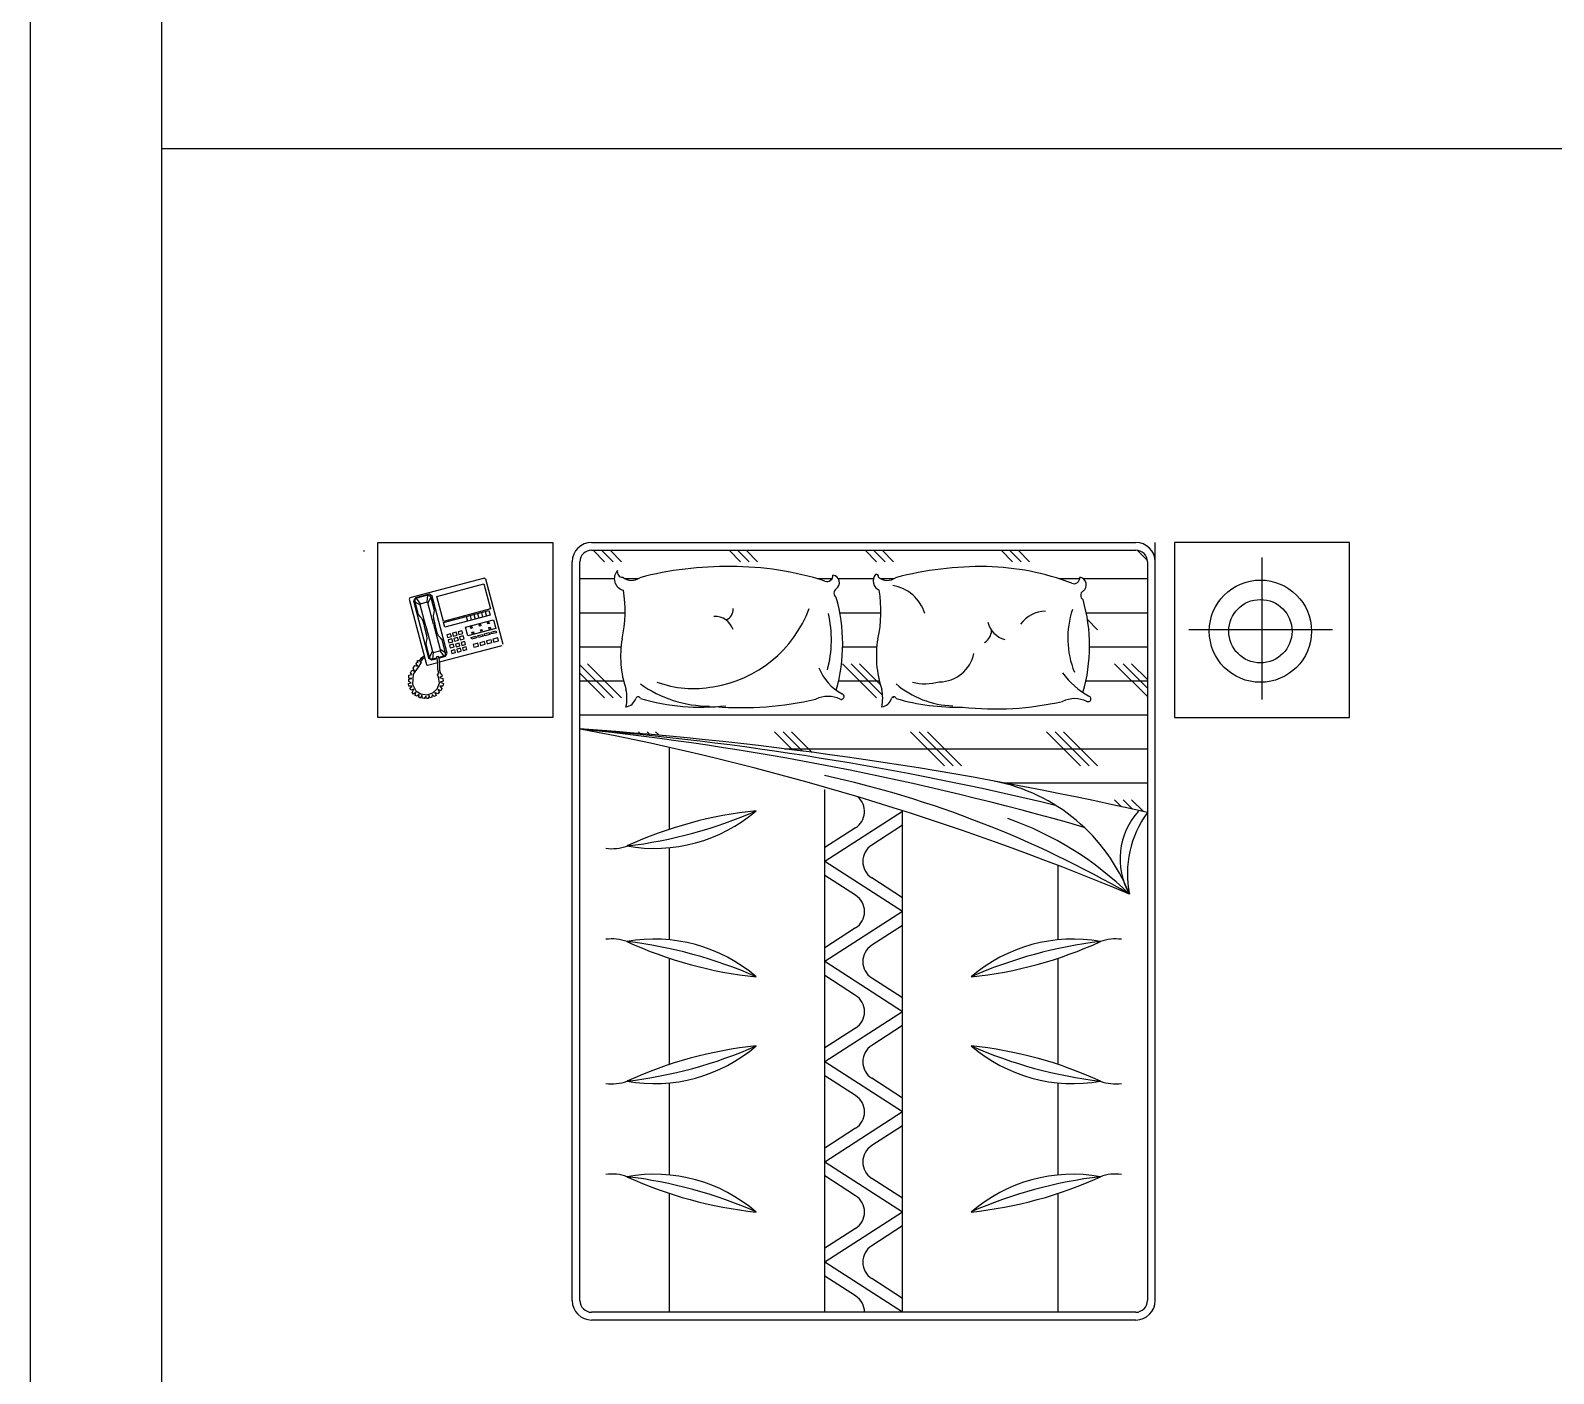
# Model space of a CAD drawing. Header units: inches. Extents: x 8.1 to 50.6, y 12.7 to 37.5.
# Drawn here: x 29.55 to 33.469, y 18.29 to 21.744 of the extents above; entities that cross this region are included whole.
import ezdxf

# ---------------------------------------------------------------- set-up
doc = ezdxf.new("R2010")
doc.units = ezdxf.units.IN
doc.header["$MEASUREMENT"] = 0
for name, color, linetype in [('02', 2, 'Continuous'), ('1', 1, 'Continuous'), ('kadrbm', 4, 'Continuous')]:
    doc.layers.add(name, color=color, linetype=linetype)

# ---------------------------------------------------------------- blocks, each defined once
blk = doc.blocks.new('kadrbm')
at = {"layer": 'kadrbm', "color": 4}
blk.add_lwpolyline([(0, 0), (0, 24.7972), (21, 24.7972), (21, 0), (0, 0)], close=True, dxfattribs=at)
blk.add_lwpolyline([(20.6631, 0.3257), (20.6631, 24.4603), (0.3369, 24.4603), (0.3369, 0.3257), (20.6631, 0.3257)], dxfattribs=at)

msp = doc.modelspace()

# ---------------------------------------------------------------- linework, layer by layer
at = {"layer": '02'}
for p, q in [((30.4439, 19.9773), (30.4439, 20.4273)), ((30.4439, 20.4273), (30.8939, 20.4273)), ((30.8939, 20.4273), (30.8939, 19.9773)), ((30.9939, 20.4273), (32.3939, 20.4273)), ((32.4439, 18.4773), (32.4439, 20.4273)), ((32.4939, 20.4273), (32.4939, 19.9773)), ((32.9439, 20.4273), (32.4939, 20.4273)), ((32.9439, 19.9773), (32.9439, 20.4273)), ((30.4084, 20.4063), (30.4066, 20.4033)), ((30.9939, 20.4073), (32.3939, 20.4073)), ((31.027, 20.3777), (30.9974, 20.4073)), ((31.0489, 20.3777), (31.0193, 20.4073)), ((31.0708, 20.3777), (31.0412, 20.4073)), ((31.377, 20.3777), (31.3474, 20.4073)), ((31.3989, 20.3777), (31.3693, 20.4073)), ((31.4208, 20.3777), (31.3912, 20.4073)), ((31.727, 20.3777), (31.6974, 20.4073)), ((31.7489, 20.3777), (31.7193, 20.4073)), ((31.7708, 20.3777), (31.7412, 20.4073)), ((32.077, 20.3777), (32.0474, 20.4073)), ((32.0989, 20.3777), (32.0693, 20.4073)), ((32.1208, 20.3777), (32.0912, 20.4073)), ((32.4237, 20.381), (32.3976, 20.4071)), ((32.7189, 20.0229), (32.7189, 20.3886)), ((30.9439, 18.4773), (30.9439, 20.3773)), ((30.9639, 18.4773), (30.9639, 20.3773)), ((32.4239, 20.3773), (32.4239, 18.4773)), ((30.7182, 20.3351), (30.5261, 20.2844)), ((30.5953, 20.2883), (30.7168, 20.3204)), ((30.7168, 20.3204), (30.7338, 20.256)), ((30.7182, 20.3351), (30.7212, 20.3333)), ((30.7212, 20.3333), (30.7655, 20.1655)), ((30.9639, 20.334), (31.0522, 20.334)), ((31.0797, 20.334), (31.1139, 20.334)), ((31.5743, 20.334), (31.6125, 20.334)), ((31.6285, 20.334), (31.7188, 20.334)), ((31.7378, 20.334), (31.772, 20.334)), ((32.1958, 20.334), (32.2497, 20.334)), ((32.2584, 20.334), (32.4239, 20.334)), ((30.5261, 20.2844), (30.5243, 20.2813)), ((30.5243, 20.2813), (30.5686, 20.1135)), ((30.5404, 20.2843), (30.5359, 20.2766)), ((30.5359, 20.2766), (30.5744, 20.1307)), ((30.5432, 20.2837), (30.539, 20.28)), ((30.539, 20.28), (30.539, 20.2748)), ((30.539, 20.2748), (30.5477, 20.242)), ((30.539, 20.2748), (30.5529, 20.2667)), ((30.5769, 20.2939), (30.5404, 20.2843)), ((30.5724, 20.2914), (30.5432, 20.2837)), ((30.5534, 20.2695), (30.5432, 20.2837)), ((30.5529, 20.2667), (30.5534, 20.2695)), ((30.5673, 20.212), (30.5529, 20.2667)), ((30.5534, 20.2695), (30.5704, 20.274)), ((30.5704, 20.274), (30.5724, 20.2914)), ((30.5723, 20.2719), (30.5704, 20.274)), ((30.5804, 20.2857), (30.5723, 20.2719)), ((30.5867, 20.2172), (30.5723, 20.2719)), ((30.5724, 20.2914), (30.5779, 20.2902)), ((30.5834, 20.2891), (30.5769, 20.2939)), ((30.5779, 20.2902), (30.5804, 20.2857)), ((30.5804, 20.2857), (30.589, 20.2529)), ((30.6222, 20.142), (30.5834, 20.2891)), ((30.6123, 20.2239), (30.5953, 20.2883)), ((30.5477, 20.242), (30.5517, 20.2365)), ((30.5517, 20.2365), (30.557, 20.2314)), ((30.557, 20.2314), (30.5604, 20.2232)), ((30.5604, 20.2232), (30.5636, 20.2111)), ((30.5882, 20.2461), (30.5861, 20.2391)), ((30.5861, 20.2391), (30.5872, 20.2303)), ((30.5872, 20.2303), (30.5904, 20.2181)), ((30.589, 20.2529), (30.5882, 20.2461)), ((30.7338, 20.256), (30.6123, 20.2239)), ((30.6129, 20.2215), (30.7296, 20.2523)), ((30.6161, 20.2093), (30.6129, 20.2215)), ((30.7328, 20.2401), (30.6161, 20.2093)), ((30.6695, 20.2091), (30.7412, 20.228)), ((30.6713, 20.2369), (30.6745, 20.2247)), ((30.681, 20.2394), (30.6842, 20.2273)), ((30.6907, 20.242), (30.6939, 20.2298)), ((30.7004, 20.2446), (30.7036, 20.2324)), ((30.7102, 20.2471), (30.7134, 20.235)), ((30.7199, 20.2497), (30.7231, 20.2375)), ((30.7261, 20.2214), (30.7297, 20.2224)), ((30.727, 20.2178), (30.7261, 20.2214)), ((30.7296, 20.2523), (30.7328, 20.2401)), ((30.7297, 20.2224), (30.7307, 20.2187)), ((30.7412, 20.228), (30.747, 20.2061)), ((30.9639, 20.2465), (31.0803, 20.2465)), ((31.6323, 20.2465), (31.7384, 20.2465)), ((32.2664, 20.2465), (32.4239, 20.2465)), ((32.2958, 20.2027), (32.2696, 20.2288)), ((30.5697, 20.188), (30.5636, 20.2111)), ((30.5673, 20.212), (30.5846, 20.1464)), ((30.5708, 20.1791), (30.5697, 20.188)), ((30.5867, 20.2172), (30.6041, 20.1515)), ((30.5965, 20.195), (30.5904, 20.2181)), ((30.5999, 20.1868), (30.5965, 20.195)), ((30.6052, 20.1817), (30.5999, 20.1868)), ((30.631, 20.1924), (30.6213, 20.1899)), ((30.6213, 20.1899), (30.6232, 20.1826)), ((30.6232, 20.1826), (30.6329, 20.1851)), ((30.6329, 20.1851), (30.631, 20.1924)), ((30.6456, 20.1963), (30.6358, 20.1937)), ((30.6358, 20.1937), (30.6378, 20.1864)), ((30.6378, 20.1864), (30.6475, 20.189)), ((30.6491, 20.1829), (30.6394, 20.1803)), ((30.6475, 20.189), (30.6456, 20.1963)), ((30.651, 20.1756), (30.6491, 20.1829)), ((30.6602, 20.2001), (30.6504, 20.1976)), ((30.6504, 20.1976), (30.6524, 20.1903)), ((30.6524, 20.1903), (30.6621, 20.1928)), ((30.6637, 20.1867), (30.654, 20.1842)), ((30.654, 20.1842), (30.6559, 20.1769)), ((30.6621, 20.1928), (30.6602, 20.2001)), ((30.6656, 20.1795), (30.6637, 20.1867)), ((30.6753, 20.1872), (30.6695, 20.2091)), ((30.747, 20.2061), (30.6753, 20.1872)), ((30.6823, 20.2099), (30.6859, 20.2108)), ((30.6833, 20.2062), (30.6823, 20.2099)), ((30.6869, 20.2072), (30.6833, 20.2062)), ((30.6842, 20.183), (30.6963, 20.1863)), ((30.6854, 20.1782), (30.6842, 20.183)), ((30.6858, 20.1965), (30.6895, 20.1974)), ((30.6868, 20.1928), (30.6858, 20.1965)), ((30.6859, 20.2108), (30.6869, 20.2072)), ((30.6904, 20.1938), (30.6868, 20.1928)), ((30.6895, 20.1974), (30.6904, 20.1938)), ((30.6963, 20.1863), (30.6976, 20.1814)), ((30.7012, 20.1875), (30.7133, 20.1907)), ((30.7025, 20.1827), (30.7012, 20.1875)), ((30.7146, 20.1859), (30.7025, 20.1827)), ((30.7042, 20.2156), (30.7078, 20.2166)), ((30.7051, 20.212), (30.7042, 20.2156)), ((30.7088, 20.2129), (30.7051, 20.212)), ((30.7077, 20.2023), (30.7113, 20.2032)), ((30.7087, 20.1986), (30.7077, 20.2023)), ((30.7078, 20.2166), (30.7088, 20.2129)), ((30.7123, 20.1996), (30.7087, 20.1986)), ((30.7113, 20.2032), (30.7123, 20.1996)), ((30.7133, 20.1907), (30.7146, 20.1859)), ((30.7182, 20.192), (30.7304, 20.1952)), ((30.7195, 20.1872), (30.7182, 20.192)), ((30.7316, 20.1904), (30.7195, 20.1872)), ((30.7307, 20.2187), (30.727, 20.2178)), ((30.7296, 20.208), (30.7332, 20.209)), ((30.7305, 20.2044), (30.7296, 20.208)), ((30.7304, 20.1952), (30.7316, 20.1904)), ((30.7342, 20.2054), (30.7305, 20.2044)), ((30.7332, 20.209), (30.7342, 20.2054)), ((30.7352, 20.1965), (30.7474, 20.1997)), ((30.7365, 20.1917), (30.7352, 20.1965)), ((30.7487, 20.1949), (30.7365, 20.1917)), ((30.7474, 20.1997), (30.7487, 20.1949)), ((32.2739, 20.2027), (32.2729, 20.2037)), ((32.8998, 20.2023), (32.5304, 20.2023)), ((30.5679, 20.1654), (30.5687, 20.1721)), ((30.5766, 20.1325), (30.5679, 20.1654)), ((30.5687, 20.1721), (30.5708, 20.1791)), ((30.5766, 20.1325), (30.5846, 20.1464)), ((30.5846, 20.1464), (30.5865, 20.1443)), ((30.5865, 20.1443), (30.5846, 20.1269)), ((30.5865, 20.1443), (30.6035, 20.1488)), ((30.6021, 20.1198), (30.7637, 20.1624)), ((30.6041, 20.1515), (30.6035, 20.1488)), ((30.6035, 20.1488), (30.6137, 20.1346)), ((30.6179, 20.1435), (30.6041, 20.1515)), ((30.6092, 20.1763), (30.6052, 20.1817)), ((30.6179, 20.1435), (30.6092, 20.1763)), ((30.618, 20.1383), (30.6179, 20.1435)), ((30.6345, 20.179), (30.6248, 20.1765)), ((30.6248, 20.1765), (30.6267, 20.1692)), ((30.6267, 20.1692), (30.6364, 20.1718)), ((30.638, 20.1657), (30.6283, 20.1631)), ((30.6283, 20.1631), (30.6302, 20.1558)), ((30.6302, 20.1558), (30.64, 20.1584)), ((30.6419, 20.1511), (30.6322, 20.1485)), ((30.6322, 20.1485), (30.6341, 20.1412)), ((30.6341, 20.1412), (30.6438, 20.1438)), ((30.6364, 20.1718), (30.6345, 20.179)), ((30.64, 20.1584), (30.638, 20.1657)), ((30.6394, 20.1803), (30.6413, 20.173)), ((30.6413, 20.173), (30.651, 20.1756)), ((30.6438, 20.1438), (30.6419, 20.1511)), ((30.6529, 20.1683), (30.6432, 20.1657)), ((30.6432, 20.1657), (30.6451, 20.1584)), ((30.6451, 20.1584), (30.6549, 20.161)), ((30.6565, 20.1549), (30.6467, 20.1524)), ((30.6467, 20.1524), (30.6487, 20.1451)), ((30.6487, 20.1451), (30.6584, 20.1476)), ((30.6549, 20.161), (30.6529, 20.1683)), ((30.6559, 20.1769), (30.6656, 20.1795)), ((30.6584, 20.1476), (30.6565, 20.1549)), ((30.6675, 20.1722), (30.6578, 20.1696)), ((30.6578, 20.1696), (30.6597, 20.1623)), ((30.6597, 20.1623), (30.6695, 20.1649)), ((30.6711, 20.1588), (30.6613, 20.1562)), ((30.6613, 20.1562), (30.6633, 20.1489)), ((30.6633, 20.1489), (30.673, 20.1515)), ((30.6695, 20.1649), (30.6675, 20.1722)), ((30.673, 20.1515), (30.6711, 20.1588)), ((30.6976, 20.1814), (30.6854, 20.1782)), ((30.7011, 20.168), (30.689, 20.1648)), ((30.689, 20.1648), (30.6909, 20.1575)), ((30.6909, 20.1575), (30.7031, 20.1607)), ((30.7031, 20.1607), (30.7011, 20.168)), ((30.7182, 20.1725), (30.706, 20.1693)), ((30.706, 20.1693), (30.7079, 20.162)), ((30.7079, 20.162), (30.7201, 20.1652)), ((30.7201, 20.1652), (30.7182, 20.1725)), ((30.7352, 20.177), (30.723, 20.1738)), ((30.723, 20.1738), (30.7249, 20.1665)), ((30.7249, 20.1665), (30.7371, 20.1697)), ((30.7371, 20.1697), (30.7352, 20.177)), ((30.7522, 20.1815), (30.74, 20.1783)), ((30.74, 20.1783), (30.742, 20.171)), ((30.742, 20.171), (30.7541, 20.1742)), ((30.7541, 20.1742), (30.7522, 20.1815)), ((30.9639, 20.159), (31.0694, 20.159)), ((31.6398, 20.159), (31.7275, 20.159)), ((32.2751, 20.159), (32.4239, 20.159)), ((30.5347, 20.1038), (30.5389, 20.1106)), ((30.538, 20.0964), (30.5347, 20.1038)), ((30.5475, 20.1067), (30.535, 20.0887)), ((30.5389, 20.1106), (30.5464, 20.1089)), ((30.542, 20.1153), (30.5443, 20.1196)), ((30.5464, 20.1089), (30.542, 20.1153)), ((30.5443, 20.1196), (30.5479, 20.118)), ((30.5452, 20.1212), (30.5468, 20.1239)), ((30.5479, 20.118), (30.5452, 20.1212)), ((30.5468, 20.1239), (30.5517, 20.1234)), ((30.555, 20.1181), (30.5475, 20.1067)), ((30.5517, 20.1234), (30.5537, 20.1264)), ((30.5544, 20.1204), (30.5517, 20.12)), ((30.5517, 20.12), (30.555, 20.1181)), ((30.5537, 20.1264), (30.5562, 20.1308)), ((30.5552, 20.1225), (30.5544, 20.1204)), ((30.5591, 20.1276), (30.5552, 20.1225)), ((30.5562, 20.1308), (30.5628, 20.1354)), ((30.5641, 20.1306), (30.5591, 20.1276)), ((30.5686, 20.1135), (30.5716, 20.1117)), ((30.5716, 20.1117), (30.5978, 20.1187)), ((30.5744, 20.1307), (30.5825, 20.125)), ((30.5791, 20.128), (30.5766, 20.1325)), ((30.5846, 20.1269), (30.5791, 20.128)), ((30.5825, 20.125), (30.5967, 20.1288)), ((30.5965, 20.13), (30.5846, 20.1269)), ((30.5958, 20.1337), (30.5994, 20.1347)), ((30.5976, 20.1238), (30.5958, 20.1337)), ((30.598, 20.1154), (30.5976, 20.1238)), ((30.5981, 20.1031), (30.598, 20.1154)), ((30.5994, 20.1347), (30.602, 20.1241)), ((30.6137, 20.1346), (30.6003, 20.131)), ((30.6006, 20.1298), (30.6177, 20.1343)), ((30.602, 20.1241), (30.6023, 20.1111)), ((30.6023, 20.1111), (30.6024, 20.0987)), ((30.6137, 20.1346), (30.618, 20.1383)), ((30.6177, 20.1343), (30.6222, 20.142)), ((31.0489, 20.0277), (30.9639, 20.1127)), ((31.0708, 20.0277), (30.9833, 20.1152)), ((31.727, 20.0277), (31.6395, 20.1152)), ((31.7425, 20.0341), (31.6614, 20.1152)), ((31.7364, 20.062), (31.6833, 20.1152)), ((32.4239, 20.0308), (32.3395, 20.1152)), ((32.4239, 20.0527), (32.3614, 20.1152)), ((32.4239, 20.0746), (32.3833, 20.1152)), ((30.5231, 20.0641), (30.5298, 20.0658)), ((30.5233, 20.0694), (30.5235, 20.0755)), ((30.5298, 20.0658), (30.5233, 20.0694)), ((30.5235, 20.0755), (30.5315, 20.0774)), ((30.5236, 20.0782), (30.5239, 20.0861)), ((30.5315, 20.0774), (30.5236, 20.0782)), ((30.5239, 20.0861), (30.5314, 20.0874)), ((30.5281, 20.0922), (30.5316, 20.0984)), ((30.5315, 20.0874), (30.5281, 20.0922)), ((30.5316, 20.0984), (30.538, 20.0964)), ((30.5349, 20.0883), (30.5329, 20.063)), ((30.5964, 20.0508), (30.6026, 20.0651)), ((30.5973, 20.0863), (30.6008, 20.0907)), ((30.5997, 20.0809), (30.5973, 20.0863)), ((30.5989, 20.097), (30.5981, 20.1031)), ((30.6008, 20.0907), (30.5989, 20.097)), ((30.6026, 20.0651), (30.5997, 20.0809)), ((30.6024, 20.0987), (30.6043, 20.0924)), ((30.6095, 20.0829), (30.6026, 20.0798)), ((30.6026, 20.0798), (30.6106, 20.0774)), ((30.6043, 20.0924), (30.604, 20.0907)), ((30.604, 20.0907), (30.6074, 20.0887)), ((30.6119, 20.0707), (30.6042, 20.0679)), ((30.6042, 20.0679), (30.6125, 20.0643)), ((30.6074, 20.0887), (30.6095, 20.0829)), ((30.6106, 20.0774), (30.6119, 20.0707)), ((30.6125, 20.0643), (30.6108, 20.0577)), ((31.027, 20.0277), (30.9639, 20.0908)), ((30.9639, 20.0715), (31.0758, 20.0715)), ((31.6292, 20.0715), (31.7339, 20.0715)), ((32.2656, 20.0715), (32.4239, 20.0715)), ((30.5235, 20.0576), (30.5231, 20.0641)), ((30.5317, 20.0574), (30.5235, 20.0576)), ((30.5263, 20.052), (30.5317, 20.0574)), ((30.5286, 20.0474), (30.5263, 20.052)), ((30.5361, 20.0496), (30.5286, 20.0474)), ((30.532, 20.0414), (30.5361, 20.0496)), ((30.5353, 20.037), (30.532, 20.0414)), ((30.5329, 20.063), (30.5412, 20.0454)), ((30.5418, 20.0411), (30.5353, 20.037)), ((30.5401, 20.0336), (30.5418, 20.0411)), ((30.5441, 20.0314), (30.5401, 20.0336)), ((30.5412, 20.0454), (30.5548, 20.0377)), ((30.5502, 20.0362), (30.5441, 20.0314)), ((30.549, 20.0288), (30.5502, 20.0362)), ((30.5539, 20.0264), (30.549, 20.0288)), ((30.5573, 20.0341), (30.5539, 20.0264)), ((30.5548, 20.0377), (30.5707, 20.0353)), ((30.5585, 20.0266), (30.5573, 20.0341)), ((30.563, 20.0256), (30.5585, 20.0266)), ((30.5674, 20.0321), (30.563, 20.0256)), ((30.5694, 20.0255), (30.5674, 20.0321)), ((30.5744, 20.0255), (30.5694, 20.0255)), ((30.5707, 20.0353), (30.5851, 20.0404)), ((30.575, 20.0341), (30.5744, 20.0255)), ((30.5786, 20.0274), (30.575, 20.0341)), ((30.5826, 20.029), (30.5786, 20.0274)), ((30.5838, 20.0364), (30.5826, 20.029)), ((30.5888, 20.0306), (30.5838, 20.0364)), ((30.5851, 20.0404), (30.5964, 20.0508)), ((30.5936, 20.0334), (30.5888, 20.0306)), ((30.5907, 20.0414), (30.5936, 20.0334)), ((30.5979, 20.038), (30.5907, 20.0414)), ((30.6018, 20.0422), (30.5979, 20.038)), ((30.599, 20.0486), (30.6018, 20.0422)), ((30.6058, 20.0459), (30.599, 20.0486)), ((30.6108, 20.0577), (30.6031, 20.0573)), ((30.6031, 20.0573), (30.6083, 20.0513)), ((30.6083, 20.0513), (30.6058, 20.0459)), ((31.7708, 20.0277), (31.7689, 20.0295)), ((30.8939, 19.9773), (30.4439, 19.9773)), ((30.9639, 19.984), (32.4239, 19.984)), ((32.4939, 19.9773), (32.9439, 19.9773)), ((31.1194, 19.9353), (31.1145, 19.9402)), ((31.1433, 19.9333), (31.1364, 19.9402)), ((31.1673, 19.9311), (31.1583, 19.9402)), ((31.5109, 19.8938), (31.4645, 19.9402)), ((31.536, 19.8906), (31.4864, 19.9402)), ((31.5612, 19.8873), (31.5083, 19.9402)), ((31.902, 19.8527), (31.8145, 19.9402)), ((31.9239, 19.8527), (31.8364, 19.9402)), ((31.9458, 19.8527), (31.8583, 19.9402)), ((32.252, 19.8527), (32.1645, 19.9402)), ((32.2739, 19.8527), (32.1864, 19.9402)), ((32.2958, 19.8527), (32.2083, 19.9402)), ((31.1939, 19.6893), (31.1939, 19.8998)), ((31.4898, 19.8965), (32.4239, 19.8965)), ((31.5939, 18.4473), (31.5939, 19.7914)), ((32.0535, 19.809), (32.4239, 19.809)), ((32.3574, 19.7473), (32.3395, 19.7652)), ((32.3855, 19.7411), (32.3614, 19.7652)), ((32.4137, 19.7348), (32.3833, 19.7652)), ((31.7939, 19.7354), (31.5939, 19.6066)), ((31.7939, 18.4473), (31.7939, 19.7374)), ((31.6732, 19.6934), (31.5939, 19.6423)), ((31.7939, 19.6997), (31.7146, 19.6486)), ((31.1939, 19.4051), (31.1939, 19.6421)), ((31.7939, 19.4778), (31.5939, 19.6066)), ((32.1939, 19.4051), (32.1939, 19.5965)), ((31.6732, 19.5198), (31.5939, 19.5709)), ((31.7939, 19.5135), (31.7146, 19.5646)), ((31.7939, 19.4778), (31.5939, 19.349)), ((31.7939, 19.4421), (31.7146, 19.391)), ((31.6732, 19.4357), (31.5939, 19.3847)), ((31.1939, 19.0844), (31.1939, 19.3579)), ((31.7939, 19.2202), (31.5939, 19.349)), ((32.1939, 19.0844), (32.1939, 19.3579)), ((31.6732, 19.2622), (31.5939, 19.3133)), ((31.7939, 19.2558), (31.7146, 19.3069)), ((31.7939, 19.2202), (31.5939, 19.0914)), ((31.6732, 19.1781), (31.5939, 19.127)), ((31.7939, 19.1845), (31.7146, 19.1334)), ((31.7939, 18.9625), (31.5939, 19.0914)), ((31.6732, 19.0046), (31.5939, 19.0557)), ((31.7939, 18.9982), (31.7146, 19.0493)), ((31.1939, 18.8002), (31.1939, 19.0373)), ((32.1939, 18.8002), (32.1939, 19.0373)), ((31.7939, 18.9625), (31.5939, 18.8337)), ((31.6732, 18.9205), (31.5939, 18.8694)), ((31.7939, 18.9269), (31.7146, 18.8758)), ((31.7939, 18.7049), (31.5939, 18.8337)), ((31.6732, 18.747), (31.5939, 18.7981)), ((31.7939, 18.7406), (31.7146, 18.7917)), ((31.1939, 18.4473), (31.1939, 18.7531)), ((32.1939, 18.4473), (32.1939, 18.7531)), ((31.7939, 18.7049), (31.5939, 18.5761)), ((31.6732, 18.6629), (31.5939, 18.6118)), ((31.7939, 18.6692), (31.7146, 18.6182)), ((31.7939, 18.4473), (31.5939, 18.5761)), ((31.6732, 18.4893), (31.5939, 18.5404)), ((31.7939, 18.483), (31.7146, 18.5341)), ((32.3939, 18.4473), (30.9939, 18.4473)), ((32.3939, 18.4273), (30.9939, 18.4273))]:
    msp.add_line(p, q, dxfattribs=at)
for radius in [0.1315, 0.0815]:
    msp.add_circle((32.7146, 20.1989), radius, dxfattribs=at)
for centre, radius, start, end in [((30.9939, 20.3773), 0.05, 90, 180), ((32.3939, 20.3773), 0.05, 0, 90), ((30.9939, 20.3773), 0.03, 90, 180), ((32.3939, 20.3773), 0.03, 0, 90), ((31.0828, 20.334), 0.0306, 136.6611, 256.0776), ((31.0729, 20.351), 0.013, 162.2296, 273.7575), ((31.3412, 19.4823), 0.8829, 89.2647, 104.667), ((31.3534, 19.566), 0.7991, 72.4638, 90.0612), ((31.5999, 20.3415), 0.0147, 247.0735, 6.6109), ((31.6118, 20.3238), 0.0196, 304.7548, 82.0562), ((31.744, 20.3281), 0.0259, 139.6339, 246.1773), ((31.726, 20.3392), 0.00594, 349.2175, 107.3036), ((31.9993, 19.4823), 0.8829, 89.2647, 104.667), ((31.994, 19.7003), 0.665, 69.267, 88.5608), ((30.7735, 20.25), 0.3068, 346.6996, 10.201), ((31.0968, 20.3647), 0.0352, 229.118, 306.4812), ((31.6305, 20.2967), 0.0134, 124.7548, 235.2452), ((31.4316, 20.25), 0.3068, 346.6996, 10.201), ((31.7549, 20.3647), 0.0352, 229.118, 306.4812), ((31.7525, 20.2148), 0.1027, 16.6507, 81.0347), ((32.2351, 20.3357), 0.0147, 247.0735, 6.6109), ((32.247, 20.3181), 0.0196, 304.7548, 82.0562), ((32.2657, 20.291), 0.0134, 124.7548, 235.2452), ((31.2114, 20.1665), 0.4285, 343.8408, 16.1619), ((31.8466, 20.1608), 0.4285, 343.8027, 16.1619), ((31.2583, 20.3679), 0.3155, 278.851, 339.4271), ((31.3107, 20.1873), 0.0495, 18.5087, 92.3607), ((31.3315, 20.2535), 0.0264, 286.0241, 7.807), ((31.3039, 20.1771), 0.3068, 345.2906, 12.7319), ((32.0752, 20.2388), 0.0643, 194.8197, 253.5702), ((32.164, 20.168), 0.0827, 91.3886, 143.8646), ((32.4545, 20.181), 0.2355, 161.7133, 201.8111), ((31.9841, 20.2024), 0.0389, 302.4939, 357.3189), ((31.334, 20.1345), 0.2657, 170.2605, 198.6597), ((31.9921, 20.1345), 0.2657, 170.2605, 198.6597), ((31.7008, 20.1536), 0.1318, 201.8258, 241.5985), ((31.8876, 20.1606), 0.092, 270.421, 348.0931), ((31.256, 20.3299), 0.2784, 250.1832, 280.511), ((31.8529, 20.1932), 0.1295, 255.1771, 285.8836), ((32.3719, 20.2103), 0.2039, 215.4413, 241.0801), ((30.977, 20.0266), 0.1077, 347.7796, 12.2204), ((31.0769, 20.0356), 0.0321, 279.4591, 342.3125), ((31.1135, 20.0239), 0.00621, 17.6875, 162.3125), ((31.2972, 20.3115), 0.3053, 234.3679, 270.0595), ((31.275, 20.5582), 0.5547, 253.7025, 276.6436), ((31.6018, 19.9578), 0.0733, 64.7631, 115.2369), ((31.6361, 20.0307), 0.00724, 244.7631, 74.0868), ((31.6351, 20.0266), 0.1077, 347.7796, 12.2204), ((31.735, 20.0356), 0.0321, 279.4591, 342.3125), ((31.7716, 20.0239), 0.00621, 17.6875, 162.3125), ((31.9307, 20.2426), 0.2358, 229.4807, 268.1296), ((31.9332, 20.5582), 0.5547, 253.7025, 271.5409), ((32.237, 19.9521), 0.0733, 64.7631, 115.2369), ((32.2713, 20.0249), 0.00724, 244.7631, 74.0868), ((31.3788, 20.8562), 0.8539, 265.5981, 282.975), ((32.0336, 20.771), 0.772, 263.6387, 282.8831), ((30.3087, 10.4272), 9.5427, 77.19348, 86.06282), ((30.3082, 11.9491), 8.025, 76.45543, 85.31337), ((29.6551, 13.0257), 7.0443, 67.26596, 79.29213), ((30.1732, 12.4396), 7.5492, 73.94325, 83.98811), ((31, 17.1437), 2.749, 59.9308, 77.5351), ((31.9383, 19.3508), 0.4715, 21.3806, 78.8105), ((31.6461, 19.7354), 0.05, 302.7833, 48.564), ((30.9487, 20.7999), 1.1614, 276.7345, 293.7948), ((31.5282, 18.6761), 1.0669, 95.9725, 114.5568), ((31.1555, 20.0418), 0.4016, 259.8618, 310.6675), ((31.7813, 18.9125), 0.853, 45.6744, 70.5638), ((32.5369, 19.6133), 0.1834, 137.8869, 209.6037), ((32.6381, 19.5749), 0.2659, 143.6606, 191.3156), ((31.0463, 19.7502), 0.1107, 261.8845, 290.391), ((31.7416, 19.6066), 0.05, 122.7833, 237.2167), ((31.6461, 19.4778), 0.05, 302.7833, 57.2167), ((31.0463, 19.2969), 0.1107, 69.609, 98.1155), ((31.1555, 19.0053), 0.4016, 49.3325, 100.1382), ((30.9487, 18.2473), 1.1614, 66.2052, 83.2655), ((31.5282, 20.371), 1.0669, 245.4432, 264.0275), ((32.2323, 19.0053), 0.4016, 79.8618, 130.6675), ((32.4391, 18.2473), 1.1614, 96.7345, 113.7948), ((31.8596, 20.371), 1.0669, 275.9725, 294.5568), ((32.3415, 19.2969), 0.1107, 81.8845, 110.391), ((31.7416, 19.349), 0.05, 122.7833, 237.2167), ((31.6461, 19.2202), 0.05, 302.7833, 57.2167), ((30.9487, 20.195), 1.1614, 276.7345, 293.7948), ((31.5282, 18.0713), 1.0669, 95.9725, 114.5568), ((31.1555, 19.437), 0.4016, 259.8618, 310.6675), ((31.7416, 19.0914), 0.05, 122.7833, 237.2167), ((32.4391, 20.195), 1.1614, 246.2052, 263.2655), ((31.8596, 18.0713), 1.0669, 65.4432, 84.0275), ((32.2323, 19.437), 0.4016, 229.3325, 280.1382), ((31.0463, 19.1454), 0.1107, 261.8845, 290.391), ((32.3415, 19.1454), 0.1107, 249.609, 278.1155), ((31.6461, 18.9625), 0.05, 302.7833, 57.2167), ((31.7416, 18.8337), 0.05, 122.7833, 237.2167), ((31.0463, 18.6921), 0.1107, 69.609, 98.1155), ((31.1555, 18.4005), 0.4016, 49.3325, 100.1382), ((30.9487, 17.6425), 1.1614, 66.2052, 83.2655), ((31.5282, 19.7662), 1.0669, 245.4432, 264.0275), ((32.2323, 18.4005), 0.4016, 79.8618, 130.6675), ((32.4391, 17.6425), 1.1614, 96.7345, 113.7948), ((31.8596, 19.7662), 1.0669, 275.9725, 294.5568), ((32.3415, 18.6921), 0.1107, 81.8845, 110.391), ((31.6461, 18.7049), 0.05, 302.7833, 57.2167), ((31.7416, 18.5761), 0.05, 122.7833, 237.2167), ((30.9939, 18.4773), 0.05, 180, 270), ((30.9939, 18.4773), 0.03, 180, 270), ((31.6461, 18.4473), 0.05, 0, 57.2167), ((32.3939, 18.4773), 0.03, 270, 0), ((32.3939, 18.4773), 0.05, 270, 0)]:
    msp.add_arc(centre, radius, start, end, dxfattribs=at)
at = {"layer": '1'}
msp.add_line((29.8869, 21.4404), (50.2131, 21.4404), dxfattribs=at)

# ---------------------------------------------------------------- block references
at = {"layer": 'kadrbm'}
msp.add_blockref('kadrbm', (29.55, 12.725), dxfattribs=at)

doc.saveas('drawing.dxf')
